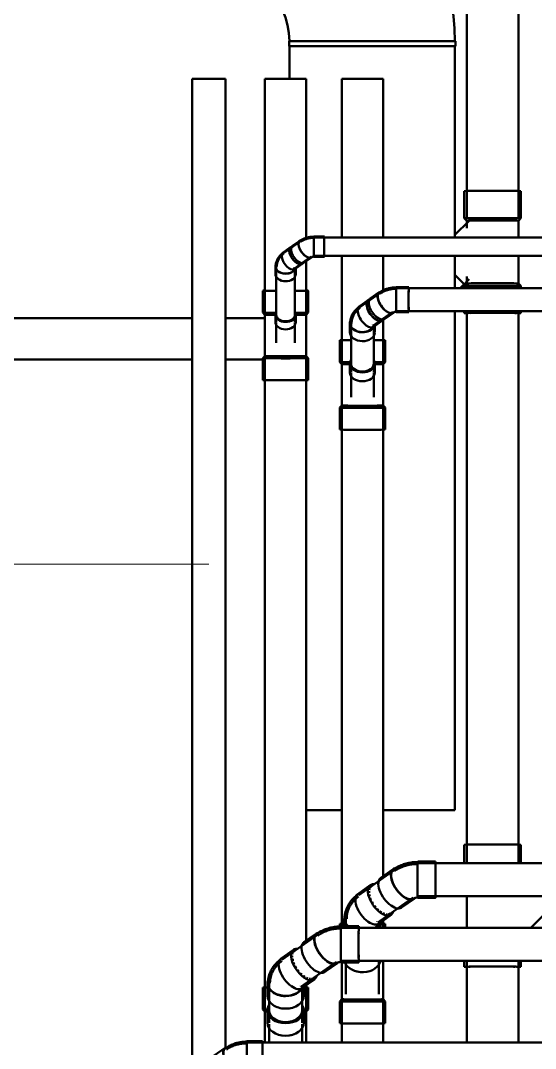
# Model space of a CAD drawing. Header units: millimetres. Extents: x -108050 to 96605, y 58136 to 140997.
# Drawn here: x 21415 to 23905, y 120914 to 125883 of the extents above; entities that cross this region are included whole.
import ezdxf

# ---------------------------------------------------------------- set-up
doc = ezdxf.new("R2010")
doc.units = ezdxf.units.MM
for name, color, linetype, lineweight in [('M-HVAC-DUCT', 70, 'Continuous', 50), ('P-PIPE', 3, 'Continuous', 50), ('P-PIPE-IDEN', 2, 'Continuous', 9)]:
    doc.layers.add(name, color=color, linetype=linetype, lineweight=lineweight)

# ---------------------------------------------------------------- blocks, each defined once
blk = doc.blocks.new('01_REC Elbow_C Flanged_ - 1 W-2033609-HẦM')
at = {"layer": 'M-HVAC-DUCT'}
for p, q in [((-402, 812.5), (402, 812.5)), ((-402, 812.5), (-402, 787.5)), ((402, 787.5), (402, 812.5)), ((402, 787.5), (-402, 787.5)), ((-812.5, -402), (-812.5, 402)), ((-812.5, 402), (-787.5, 402)), ((-787.5, 402), (-787.5, -402)), ((-787.5, -402), (-812.5, -402))]:
    blk.add_line(p, q, dxfattribs=at)
for radius, start, end in [(1200, 270.5978, 359.4022), (400, 271.7996, 358.2004)]:
    blk.add_arc((-800, 800), radius, start, end, dxfattribs=at)
blk = doc.blocks.new('DSC_uPVC_Elbow_TienPhong - Standard-2073779-HẦM')
at = {"layer": 'P-PIPE'}
for p, q in [((22765.3, 124818.7), (22729.4, 124793.4)), ((22884.1, 124839.2), (22833.1, 124839.2)), ((22786.2, 124712.8), (22822.1, 124738.1)), ((22833.1, 124740.6), (22884.1, 124740.6))]:
    blk.add_line(p, q, dxfattribs=at)
at = {"layer": 'P-PIPE', "flags": 128}
for points in [[(22833.1, 124838.1), (22829.5, 124838), (22825.9, 124837.9), (22822.3, 124837.6), (22818.7, 124837.3), (22815.2, 124836.8), (22811.6, 124836.3), (22808, 124835.6), (22804.5, 124834.8), (22801, 124833.9), (22797.5, 124832.9), (22794, 124831.9), (22790.6, 124830.6), (22787.2, 124829.3), (22783.8, 124827.9), (22780.5, 124826.4), (22777.2, 124824.7), (22773.9, 124822.9), (22770.7, 124821), (22767.6, 124819), (22765.9, 124817.8)], [(22833.1, 124832.7), (22829.7, 124832.7), (22826.2, 124832.5), (22822.8, 124832.3), (22819.4, 124831.9), (22815.9, 124831.5), (22812.5, 124831), (22809.1, 124830.3), (22805.7, 124829.6), (22802.4, 124828.7), (22799, 124827.8), (22795.7, 124826.8), (22792.4, 124825.6), (22789.2, 124824.4), (22786, 124823), (22782.8, 124821.5), (22779.7, 124819.9), (22776.6, 124818.2), (22773.6, 124816.4), (22770.6, 124814.5), (22769, 124813.4)], [(22821.5, 124739), (22821.6, 124739), (22821.8, 124739.1), (22822, 124739.3), (22822.3, 124739.5), (22822.7, 124739.6), (22823.1, 124739.8), (22823.6, 124740), (22824.2, 124740.2), (22824.8, 124740.4), (22825.4, 124740.6), (22826.1, 124740.8), (22826.8, 124741), (22827.6, 124741.1), (22828.4, 124741.3), (22829.2, 124741.4), (22830, 124741.5), (22830.9, 124741.6), (22831.8, 124741.6), (22832.7, 124741.6), (22833.1, 124741.6)]]:
    blk.add_lwpolyline(points, dxfattribs=at)
at = {"layer": 'P-PIPE'}
for centre, major_axis, ratio, start_param, end_param in [((22793.7, 124778.4), (-28.4, 40.3), 0.507022, 6.061683, 8.467762), ((22793.7, 124778.4), (-27.8, 39.4), 0.507022, 6.198834, 6.896966), ((22833.1, 124789.9), (0, 49.3), 0.01, 0.003475, 2.359669), ((22884.1, 124789.9), (0, 49.3), 0.01, 0.003475, 2.359669), ((22884.1, 124789.9), (0, 45), 0.01, 0.527074, 0.788026), ((22884.1, 124789.9), (0, 45), 0.01, 0.788873, 1.04973), ((22884.1, 124789.9), (0, 45), 0.01, 0.003475, 0.394446), ((22884.1, 124789.9), (0, 49.3), 0.01, 5.881269, 6.283185), ((22757.8, 124753.1), (-28.4, 40.3), 0.507022, 0, 2.184577), ((22793.7, 124778.4), (-27.8, 39.4), 0.507022, 0.61378, 3.057241), ((22884.1, 124789.9), (0, 45), 0.01, 1.312472, 1.573215), ((22884.1, 124789.9), (0, 45), 0.01, 1.574271, 1.834967), ((22884.1, 124789.9), (0, 45), 0.01, 2.09787, 2.358452), ((22884.1, 124789.9), (0, 45), 0.01, 2.359669, 2.620155), ((22757.8, 124753.1), (-28.4, 40.3), 0.507022, 2.184577, 3.231774), ((22793.7, 124778.4), (-28.4, 40.3), 0.507022, 2.184577, 3.231774), ((22833.1, 124789.9), (0, 49.3), 0.01, 2.359669, 3.141593), ((22884.1, 124789.9), (0, 49.3), 0.01, 2.359669, 3.141593), ((22884.1, 124789.9), (0, 45), 0.01, 2.621469, 2.750641), ((22884.1, 124789.9), (0, 45), 0.01, 2.883268, 3.141593), ((22884.1, 124789.9), (0, 49.3), 0.01, 3.145068, 3.543395)]:
    blk.add_ellipse(centre, major_axis=major_axis, ratio=ratio, start_param=start_param, end_param=end_param, dxfattribs=at)
blk = doc.blocks.new('DSC_uPVC_Elbow_TienPhong - Standard-V185-HẦM')
at = {"layer": 'P-PIPE'}
for p, q in [((22720.6, 124787.2), (22684.6, 124761.8)), ((22647.4, 124693.7), (22647.4, 124657.8)), ((22648.5, 124694.5), (22648.5, 124693.7)), ((22653.9, 124694.4), (22653.9, 124693.7)), ((22741.4, 124681.2), (22777.4, 124706.6)), ((22746, 124657.8), (22746, 124685.4))]:
    blk.add_line(p, q, dxfattribs=at)
at = {"layer": 'P-PIPE', "flags": 128}
for points in [[(22685.3, 124761), (22682.2, 124758.7), (22679.2, 124756.4), (22676.3, 124753.9), (22673.5, 124751.2), (22670.8, 124748.4), (22668.2, 124745.5), (22665.7, 124742.4), (22663.3, 124739.2), (22661, 124735.9), (22658.9, 124732.4), (22657, 124728.8), (22655.2, 124725), (22653.6, 124721.1), (22652.2, 124717.2), (22651, 124713.1), (22650, 124708.9), (22649.3, 124704.7), (22648.8, 124700.4), (22648.5, 124696.1), (22648.5, 124694.5)], [(22688.4, 124756.6), (22685.5, 124754.5), (22682.7, 124752.2), (22679.9, 124749.9), (22677.3, 124747.4), (22674.7, 124744.8), (22672.3, 124742), (22669.9, 124739.1), (22667.7, 124736.1), (22665.5, 124733), (22663.6, 124729.7), (22661.7, 124726.3), (22660.1, 124722.8), (22658.6, 124719.2), (22657.3, 124715.5), (22656.2, 124711.7), (22655.3, 124707.8), (22654.6, 124703.9), (22654.1, 124699.9), (22653.9, 124695.9), (22653.9, 124694.4)], [(22738.1, 124687.4), (22738.1, 124687.4), (22737.8, 124687), (22737.6, 124686.7), (22737.5, 124686.4), (22737.3, 124686.3), (22737.2, 124686.2), (22737.2, 124686.1)], [(22740.8, 124682.1), (22740.8, 124682.1), (22740.8, 124682.1)]]:
    blk.add_lwpolyline(points, dxfattribs=at)
at = {"layer": 'P-PIPE'}
for centre, major_axis, ratio, start_param, end_param in [((22713, 124721.5), (-28.4, 40.3), 0.507022, 0, 2.184577), ((22749, 124746.9), (-28.4, 40.3), 0.507022, 6.058034, 8.467762), ((22749, 124746.9), (-25.9, 36.8), 0.507022, 0.568409, 0.699817), ((22749, 124746.9), (-25.9, 36.8), 0.507022, 0.351981, 0.438017), ((22749, 124746.9), (-25.9, 36.8), 0.507022, 0.830208, 0.961616), ((22749, 124746.9), (-25.9, 36.8), 0.507022, 0, 0.22743), ((22749, 124746.9), (-25.9, 36.8), 0.507022, 1.092008, 1.21623), ((22749, 124746.9), (-25.9, 36.8), 0.507022, 1.353807, 1.485215), ((22749, 124746.9), (-25.9, 36.8), 0.507022, 1.615606, 1.747014), ((22749, 124746.9), (-25.9, 36.8), 0.507022, 1.877406, 2.008814), ((22749, 124746.9), (-25.9, 36.8), 0.507022, 2.139205, 2.184577), ((22749, 124746.9), (-28.4, 40.3), 0.507022, 2.184577, 3.353105), ((22749, 124746.9), (-25.9, 36.8), 0.507022, 2.184577, 2.270613), ((22749, 124746.9), (-25.9, 36.8), 0.507022, 2.401005, 2.532412), ((22749, 124746.9), (-25.9, 36.8), 0.507022, 2.63034, 2.821358), ((22749, 124746.9), (-25.9, 36.8), 0.507022, 2.969975, 3.141593), ((22696.7, 124693.7), (49.3, 0), 0.709577, 2.8087, 4.705343), ((22696.7, 124657.8), (49.3, 0), 0.709577, 3.134546, 4.705343), ((22696.7, 124693.7), (48.2, 0), 0.709577, 3.134546, 5.927073), ((22696.7, 124693.7), (49.3, 0), 0.709577, 4.705343, 5.962365), ((22696.7, 124657.8), (49.3, 0), 0.709577, 4.705343, 6.276139), ((22713, 124721.5), (-28.4, 40.3), 0.507022, 2.184577, 3.231774)]:
    blk.add_ellipse(centre, major_axis=major_axis, ratio=ratio, start_param=start_param, end_param=end_param, dxfattribs=at)
blk = doc.blocks.new('DSC_uPVC_Elbow_TienPhong - Standard-2073781-HẦM')
at = {"layer": 'P-PIPE'}
for p, q in [((23149.5, 124569.5), (23106.5, 124539.2)), ((23292.4, 124594.2), (23231.4, 124594.2)), ((23176, 124440.6), (23219, 124470.9)), ((23231.4, 124473.6), (23292.4, 124473.6))]:
    blk.add_line(p, q, dxfattribs=at)
at = {"layer": 'P-PIPE', "flags": 128}
for points in [[(23231.4, 124592.9), (23227, 124592.9), (23222.7, 124592.7), (23218.3, 124592.4), (23214, 124591.9), (23209.7, 124591.4), (23205.4, 124590.7), (23201.1, 124589.9), (23196.8, 124589), (23192.6, 124587.9), (23188.4, 124586.7), (23184.2, 124585.4), (23180.1, 124583.9), (23176, 124582.4), (23171.9, 124580.6), (23167.9, 124578.8), (23163.9, 124576.8), (23160, 124574.6), (23156.1, 124572.3), (23152.3, 124569.8), (23150.3, 124568.4)], [(23231.4, 124586.3), (23227.2, 124586.2), (23223.1, 124586.1), (23218.9, 124585.8), (23214.8, 124585.4), (23210.6, 124584.8), (23206.5, 124584.2), (23202.4, 124583.4), (23198.4, 124582.5), (23194.3, 124581.5), (23190.3, 124580.4), (23186.3, 124579.1), (23182.4, 124577.7), (23178.4, 124576.2), (23174.6, 124574.6), (23170.7, 124572.8), (23167, 124570.9), (23163.3, 124568.8), (23159.6, 124566.7), (23156, 124564.3), (23154.1, 124563)], [(23218.2, 124472), (23218.3, 124472.1), (23218.5, 124472.2), (23218.7, 124472.3), (23219.1, 124472.5), (23219.5, 124472.7), (23220, 124472.9), (23220.5, 124473.1), (23221.1, 124473.4), (23221.8, 124473.6), (23222.5, 124473.8), (23223.3, 124474), (23224.1, 124474.2), (23225, 124474.4), (23225.9, 124474.5), (23226.8, 124474.7), (23227.8, 124474.8), (23228.8, 124474.9), (23229.8, 124474.9), (23230.8, 124475), (23231.4, 124475)]]:
    blk.add_lwpolyline(points, dxfattribs=at)
at = {"layer": 'P-PIPE'}
for centre, major_axis, ratio, start_param, end_param in [((23184.2, 124520.2), (-34.7, 49.3), 0.507022, 6.061775, 8.467762), ((23184.2, 124520.2), (-34, 48.2), 0.507022, 6.198834, 6.896966), ((23231.4, 124533.9), (0, 60.3), 0.01, 0.003475, 2.359669), ((23292.4, 124533.9), (0, 60.3), 0.01, 0.003475, 2.359669), ((23292.4, 124533.9), (0, 55), 0.01, 1.050672, 1.312232), ((23292.4, 124533.9), (0, 55), 0.01, 0.527074, 1.05056), ((23292.4, 124533.9), (0, 55), 0.01, 0.003475, 0.394446), ((23292.4, 124533.9), (0, 60.3), 0.01, 5.879266, 6.283185), ((23141.3, 124489.9), (-34.7, 49.3), 0.507022, 6.24062, 8.467762), ((23184.2, 124520.2), (-34, 48.2), 0.507022, 0.61378, 3.057241), ((23292.4, 124533.9), (0, 55), 0.01, 1.312472, 1.573929), ((23292.4, 124533.9), (0, 55), 0.01, 1.574271, 1.835634), ((23292.4, 124533.9), (0, 55), 0.01, 1.836071, 2.097331), ((23184.2, 124520.2), (-34.7, 49.3), 0.507022, 2.184577, 3.231774), ((23231.4, 124533.9), (0, 60.3), 0.01, 2.359669, 3.141593), ((23292.4, 124533.9), (0, 55), 0.01, 2.09787, 2.359002), ((23292.4, 124533.9), (0, 60.3), 0.01, 2.359669, 3.141593), ((23292.4, 124533.9), (0, 55), 0.01, 2.359669, 2.620606), ((23292.4, 124533.9), (0, 55), 0.01, 2.621469, 2.750641), ((23292.4, 124533.9), (0, 55), 0.01, 2.883268, 3.141593), ((23292.4, 124533.9), (0, 60.3), 0.01, 3.145068, 3.545365), ((23141.3, 124489.9), (-34.7, 49.3), 0.507022, 2.184577, 3.231774)]:
    blk.add_ellipse(centre, major_axis=major_axis, ratio=ratio, start_param=start_param, end_param=end_param, dxfattribs=at)
blk = doc.blocks.new('DSC_uPVC_Elbow_TienPhong - Standard-V186-HẦM')
at = {"layer": 'P-PIPE'}
for p, q in [((23095.8, 124531.7), (23052.9, 124501.4)), ((23007.8, 124418.9), (23007.8, 124375.9)), ((23009.1, 124419.8), (23009.1, 124418.9)), ((23015.8, 124419.7), (23015.8, 124418.9)), ((23122.3, 124402.8), (23165.3, 124433.1)), ((23121.5, 124403.9), (23121.6, 124403.9)), ((23128.4, 124375.9), (23128.4, 124407.9))]:
    blk.add_line(p, q, dxfattribs=at)
at = {"layer": 'P-PIPE', "flags": 128}
for points in [[(23053.6, 124500.3), (23049.9, 124497.6), (23046.3, 124494.8), (23042.8, 124491.7), (23039.4, 124488.5), (23036.1, 124485.2), (23033, 124481.6), (23029.9, 124477.9), (23027, 124474), (23024.3, 124470), (23021.7, 124465.8), (23019.4, 124461.4), (23017.2, 124456.8), (23015.3, 124452.1), (23013.6, 124447.3), (23012.2, 124442.4), (23011, 124437.3), (23010.1, 124432.2), (23009.5, 124427), (23009.2, 124421.8), (23009.1, 124419.8)], [(23057.4, 124494.9), (23054, 124492.4), (23050.6, 124489.7), (23047.3, 124486.8), (23044.1, 124483.8), (23041, 124480.6), (23038, 124477.3), (23035.1, 124473.8), (23032.4, 124470.2), (23029.9, 124466.4), (23027.5, 124462.5), (23025.3, 124458.4), (23023.3, 124454.1), (23021.5, 124449.8), (23019.9, 124445.3), (23018.6, 124440.7), (23017.5, 124436), (23016.6, 124431.2), (23016.1, 124426.4), (23015.8, 124421.6), (23015.8, 124419.7)], [(23118.2, 124410.2), (23117.9, 124409.8), (23117.7, 124409.5), (23117.5, 124409.2), (23117.4, 124409.1), (23117.3, 124409)]]:
    blk.add_lwpolyline(points, dxfattribs=at)
at = {"layer": 'P-PIPE'}
for centre, major_axis, ratio, start_param, end_param in [((23130.6, 124482.4), (-34.7, 49.3), 0.507022, 6.058868, 8.467762), ((23130.6, 124482.4), (-31.7, 45), 0.507022, 0.568409, 0.699817), ((23130.6, 124482.4), (-31.7, 45), 0.507022, 0.351981, 0.438017), ((23130.6, 124482.4), (-31.7, 45), 0.507022, 0, 0.176218), ((23087.6, 124452.1), (-34.7, 49.3), 0.507022, 6.236472, 8.467762), ((23130.6, 124482.4), (-31.7, 45), 0.507022, 0.830208, 0.961616), ((23130.6, 124482.4), (-31.7, 45), 0.507022, 1.092008, 1.223415), ((23130.6, 124482.4), (-31.7, 45), 0.507022, 1.353807, 1.485215), ((23130.6, 124482.4), (-31.7, 45), 0.507022, 1.615606, 1.747014), ((23068.1, 124418.9), (60.3, 0), 0.709577, 2.808517, 4.705343), ((23068.1, 124418.9), (59, 0), 0.709577, 3.134546, 5.909219), ((23087.6, 124452.1), (-34.7, 49.3), 0.507022, 2.184577, 3.231774), ((23130.6, 124482.4), (-31.7, 45), 0.507022, 1.877406, 2.008814), ((23130.6, 124482.4), (-31.7, 45), 0.507022, 2.139205, 2.184577), ((23130.6, 124482.4), (-34.7, 49.3), 0.507022, 2.184577, 3.351972), ((23130.6, 124482.4), (-31.7, 45), 0.507022, 2.184577, 2.270613), ((23130.6, 124482.4), (-31.7, 45), 0.507022, 2.401005, 2.532412), ((23130.6, 124482.4), (-31.7, 45), 0.507022, 2.662804, 2.794212), ((23130.6, 124482.4), (-31.7, 45), 0.507022, 2.924603, 3.141593), ((23068.1, 124375.9), (60.3, 0), 0.709577, 3.134546, 4.705343), ((23068.1, 124418.9), (60.3, 0), 0.709577, 4.705343, 5.941814), ((23068.1, 124375.9), (60.3, 0), 0.709577, 4.705343, 6.276139)]:
    blk.add_ellipse(centre, major_axis=major_axis, ratio=ratio, start_param=start_param, end_param=end_param, dxfattribs=at)
blk = doc.blocks.new('DSC_uPVC_Elbow_TienPhong - Standard-2073696-HẦM')
at = {"layer": 'P-PIPE'}
for p, q in [((23217.5, 121781.7), (23156.9, 121739)), ((23421.9, 121817.5), (23335.9, 121817.5)), ((23257.9, 121595.7), (23318.5, 121638.4)), ((23335.9, 121642.1), (23421.9, 121642.1))]:
    blk.add_line(p, q, dxfattribs=at)
at = {"layer": 'P-PIPE', "flags": 128}
for points in [[(23335.9, 121815.6), (23329.6, 121815.5), (23323.4, 121815.3), (23317.1, 121814.8), (23310.8, 121814.2), (23304.6, 121813.4), (23298.4, 121812.4), (23292.2, 121811.2), (23286, 121809.9), (23279.9, 121808.4), (23273.8, 121806.6), (23267.7, 121804.7), (23261.7, 121802.6), (23255.8, 121800.3), (23249.9, 121797.8), (23244, 121795.1), (23238.3, 121792.2), (23232.6, 121789.1), (23227, 121785.8), (23221.5, 121782.2), (23218.6, 121780.2)], [(23335.9, 121806), (23329.9, 121805.9), (23323.9, 121805.6), (23317.9, 121805.2), (23311.9, 121804.6), (23305.9, 121803.9), (23300, 121802.9), (23294.1, 121801.8), (23288.2, 121800.5), (23282.3, 121799.1), (23276.5, 121797.4), (23270.7, 121795.6), (23265, 121793.6), (23259.4, 121791.4), (23253.8, 121789), (23248.2, 121786.5), (23242.8, 121783.7), (23237.4, 121780.7), (23232.1, 121777.6), (23226.9, 121774.2), (23224.1, 121772.3)], [(23317.4, 121639.9), (23317.5, 121640), (23317.8, 121640.2), (23318.1, 121640.4), (23318.5, 121640.6), (23319.1, 121640.9), (23319.8, 121641.2), (23320.5, 121641.5), (23321.4, 121641.8), (23322.3, 121642.1), (23323.4, 121642.4), (23324.5, 121642.7), (23325.6, 121643), (23326.9, 121643.2), (23328.1, 121643.5), (23329.5, 121643.6), (23330.9, 121643.8), (23332.3, 121643.9), (23333.7, 121644), (23335.1, 121644.1), (23335.9, 121644.1)]]:
    blk.add_lwpolyline(points, dxfattribs=at)
at = {"layer": 'P-PIPE'}
for centre, major_axis, ratio, start_param, end_param in [((23268, 121710), (-50.5, 71.7), 0.507022, 6.054065, 8.467762), ((23268, 121710), (-49.4, 70.1), 0.507022, 6.182135, 6.896966), ((23335.9, 121729.8), (0, 87.7), 0.01, 0.003475, 2.359669), ((23421.9, 121729.8), (0, 87.7), 0.01, 0.003475, 2.359669), ((23421.9, 121729.8), (0, 80), 0.01, 0.788873, 1.046875), ((23421.9, 121729.8), (0, 80), 0.01, 0.527074, 0.656246), ((23421.9, 121729.8), (0, 80), 0.01, 0.265274, 0.394446), ((23421.9, 121729.8), (0, 80), 0.01, 0.003475, 0.132647), ((23421.9, 121729.8), (0, 87.7), 0.01, 5.880515, 6.283185), ((23207.4, 121667.3), (-50.5, 71.7), 0.507022, 6.240824, 8.467762), ((23268, 121710), (-49.4, 70.1), 0.507022, 0.61378, 3.200974), ((23421.9, 121729.8), (0, 80), 0.01, 1.050672, 1.308832), ((23421.9, 121729.8), (0, 80), 0.01, 1.312472, 1.570758), ((23421.9, 121729.8), (0, 80), 0.01, 1.574271, 1.832675), ((23421.9, 121729.8), (0, 80), 0.01, 1.836071, 2.094602), ((23421.9, 121729.8), (0, 80), 0.01, 2.09787, 2.35656), ((23268, 121710), (-50.5, 71.7), 0.507022, 2.184577, 3.268028), ((23335.9, 121729.8), (0, 87.7), 0.01, 2.359669, 3.145068), ((23421.9, 121729.8), (0, 80), 0.01, 2.359669, 2.488842), ((23421.9, 121729.8), (0, 87.7), 0.01, 2.359669, 3.544136), ((23421.9, 121729.8), (0, 80), 0.01, 2.621469, 2.750641), ((23421.9, 121729.8), (0, 80), 0.01, 2.883268, 3.141593), ((23207.4, 121667.3), (-50.5, 71.7), 0.507022, 2.184577, 3.231774)]:
    blk.add_ellipse(centre, major_axis=major_axis, ratio=ratio, start_param=start_param, end_param=end_param, dxfattribs=at)
blk = doc.blocks.new('DSC_uPVC_Elbow_TienPhong - Standard-V187-HẦM')
at = {"layer": 'P-PIPE'}
for p, q in [((23106.5, 121703.5), (23045.9, 121660.8)), ((22980.7, 121541.3), (22980.7, 121505.9)), ((22982.6, 121542.6), (22982.6, 121541.3)), ((22992.2, 121542.5), (22992.2, 121541.3)), ((23146.9, 121517.5), (23207.5, 121560.2)), ((23145.8, 121519), (23145.8, 121519)), ((23156.1, 121498.2), (23156.1, 121525.2))]:
    blk.add_line(p, q, dxfattribs=at)
at = {"layer": 'P-PIPE', "flags": 128}
for points in [[(23047, 121659.3), (23041.7, 121655.4), (23036.5, 121651.2), (23031.4, 121646.8), (23026.5, 121642.2), (23021.7, 121637.3), (23017.1, 121632.2), (23012.7, 121626.8), (23008.5, 121621.2), (23004.6, 121615.3), (23000.8, 121609.2), (22997.4, 121602.8), (22994.3, 121596.3), (22991.5, 121589.5), (22989, 121582.5), (22987, 121575.3), (22985.3, 121568), (22984, 121560.5), (22983.1, 121553), (22982.6, 121545.4), (22982.6, 121542.6)], [(23050.1, 121649.6), (23047.5, 121647.7), (23042.6, 121643.8), (23037.8, 121639.7), (23033.2, 121635.3), (23028.7, 121630.7), (23024.4, 121625.9), (23020.3, 121620.9), (23016.4, 121615.6), (23012.7, 121610.1), (23009.2, 121604.4), (23006, 121598.5), (23003.1, 121592.4), (23000.5, 121586), (22998.2, 121579.5), (22996.3, 121572.9), (22994.7, 121566.1), (22993.5, 121559.2), (22992.7, 121552.2), (22992.3, 121545.1), (22992.2, 121542.5)], [(23140.4, 121527.3), (23140.1, 121526.9), (23139.9, 121526.6), (23139.7, 121526.5)]]:
    blk.add_lwpolyline(points, dxfattribs=at)
at = {"layer": 'P-PIPE'}
for centre, major_axis, ratio, start_param, end_param in [((23157, 121631.9), (-50.5, 71.7), 0.507022, 5.865471, 8.467762), ((23157, 121631.9), (-46.1, 65.4), 0.507022, 0.306609, 0.438017), ((23157, 121631.9), (-46.1, 65.4), 0.507022, 0, 0.176218), ((23096.4, 121589.2), (-50.5, 71.7), 0.507022, 6.236472, 8.467762), ((23157, 121631.9), (-46.1, 65.4), 0.507022, 0.568409, 0.699817), ((23157, 121631.9), (-46.1, 65.4), 0.507022, 0.830208, 0.961616), ((23157, 121631.9), (-46.1, 65.4), 0.507022, 1.092008, 1.223415), ((23157, 121631.9), (-46.1, 65.4), 0.507022, 1.353807, 1.485215), ((23157, 121631.9), (-46.1, 65.4), 0.507022, 1.615606, 1.747014), ((23157, 121631.9), (-46.1, 65.4), 0.507022, 1.877406, 2.008814), ((23068.4, 121541.3), (87.7, 0), 0.709577, 2.837831, 3.752004), ((23068.4, 121541.3), (85.8, 0), 0.709577, 3.134546, 3.764857), ((23068.4, 121541.3), (85.8, 0), 0.709577, 2.949747, 3.134546), ((23157, 121631.9), (-46.1, 65.4), 0.507022, 2.139205, 2.184577), ((23157, 121631.9), (-50.5, 71.7), 0.507022, 2.184577, 3.550788), ((23157, 121631.9), (-46.1, 65.4), 0.507022, 2.184577, 2.270613), ((23157, 121631.9), (-46.1, 65.4), 0.507022, 2.401005, 2.532412), ((23157, 121631.9), (-46.1, 65.4), 0.507022, 2.662804, 2.794212), ((23157, 121631.9), (-46.1, 65.4), 0.507022, 2.924603, 3.141593), ((23096.4, 121589.2), (-50.5, 71.7), 0.507022, 2.184577, 3.231774), ((23068.4, 121541.3), (85.8, 0), 0.709577, 5.493539, 5.90654), ((23068.4, 121541.3), (87.7, 0), 0.709577, 5.515919, 5.934084)]:
    blk.add_ellipse(centre, major_axis=major_axis, ratio=ratio, start_param=start_param, end_param=end_param, dxfattribs=at)
blk = doc.blocks.new('DSC_uPVC_Elbow_TienPhong - Standard-V188-HẦM')
at = {"layer": 'P-PIPE'}
for p, q in [((22735.1, 121391.8), (22674.5, 121349.1)), ((22609.3, 121229.6), (22609.3, 121169)), ((22611.2, 121230.9), (22611.2, 121229.6)), ((22620.8, 121230.8), (22620.8, 121229.6)), ((22775.6, 121205.7), (22836.2, 121248.4)), ((22774.4, 121207.3), (22774.5, 121207.3)), ((22784.7, 121169), (22784.7, 121213.5))]:
    blk.add_line(p, q, dxfattribs=at)
at = {"layer": 'P-PIPE', "flags": 128}
for points in [[(22675.6, 121347.5), (22670.3, 121343.6), (22665.1, 121339.5), (22660, 121335.1), (22655.1, 121330.5), (22650.3, 121325.6), (22645.7, 121320.5), (22641.3, 121315.1), (22637.1, 121309.5), (22633.2, 121303.6), (22629.5, 121297.5), (22626, 121291.1), (22622.9, 121284.5), (22620.1, 121277.7), (22617.7, 121270.7), (22615.6, 121263.6), (22613.9, 121256.2), (22612.6, 121248.8), (22611.7, 121241.3), (22611.3, 121233.7), (22611.2, 121230.9)], [(22678.7, 121337.9), (22676.2, 121336), (22671.3, 121332.1), (22666.5, 121328), (22661.8, 121323.6), (22657.3, 121319), (22653, 121314.2), (22648.9, 121309.2), (22645, 121303.9), (22641.3, 121298.4), (22637.8, 121292.7), (22634.6, 121286.8), (22631.7, 121280.6), (22629.1, 121274.3), (22626.8, 121267.8), (22624.9, 121261.1), (22623.3, 121254.3), (22622.1, 121247.4), (22621.3, 121240.4), (22620.9, 121233.4), (22620.8, 121230.8)], [(22769, 121215.5), (22768.7, 121215.2), (22768.5, 121214.9), (22768.4, 121214.8)]]:
    blk.add_lwpolyline(points, dxfattribs=at)
at = {"layer": 'P-PIPE'}
for centre, major_axis, ratio, start_param, end_param in [((22785.7, 121320.1), (-50.5, 71.7), 0.507022, 5.865471, 8.467762), ((22785.7, 121320.1), (-46.1, 65.4), 0.507022, 0, 0.176218), ((22725.1, 121277.4), (-50.5, 71.7), 0.507022, 6.236472, 8.467762), ((22785.7, 121320.1), (-46.1, 65.4), 0.507022, 0.568409, 0.699817), ((22785.7, 121320.1), (-46.1, 65.4), 0.507022, 0.306609, 0.438017), ((22785.7, 121320.1), (-46.1, 65.4), 0.507022, 0.830208, 0.961616), ((22785.7, 121320.1), (-46.1, 65.4), 0.507022, 1.092008, 1.223415), ((22785.7, 121320.1), (-46.1, 65.4), 0.507022, 1.353807, 1.485215), ((22785.7, 121320.1), (-46.1, 65.4), 0.507022, 1.615606, 1.747014), ((22697, 121229.6), (87.7, 0), 0.709577, 2.837831, 4.705343), ((22697, 121229.6), (85.8, 0), 0.709577, 3.134546, 5.90654), ((22697, 121229.6), (85.8, 0), 0.709577, 2.949747, 3.134546), ((22785.7, 121320.1), (-46.1, 65.4), 0.507022, 1.867687, 2.008814), ((22785.7, 121320.1), (-46.1, 65.4), 0.507022, 2.139205, 2.184577), ((22785.7, 121320.1), (-50.5, 71.7), 0.507022, 2.184577, 3.550788), ((22785.7, 121320.1), (-46.1, 65.4), 0.507022, 2.184577, 2.270613), ((22785.7, 121320.1), (-46.1, 65.4), 0.507022, 2.401005, 2.532412), ((22785.7, 121320.1), (-46.1, 65.4), 0.507022, 2.662804, 2.794212), ((22785.7, 121320.1), (-46.1, 65.4), 0.507022, 2.924603, 3.141593), ((22697, 121229.6), (87.7, 0), 0.709577, 4.705343, 5.934084), ((22725.1, 121277.4), (-50.5, 71.7), 0.507022, 2.184577, 3.231774), ((22697, 121169), (87.7, 0), 0.709577, 3.134546, 4.705343), ((22697, 121169), (87.7, 0), 0.709577, 4.705343, 6.276139)]:
    blk.add_ellipse(centre, major_axis=major_axis, ratio=ratio, start_param=start_param, end_param=end_param, dxfattribs=at)
blk = doc.blocks.new('DSC_uPVC_Elbow_TienPhong - Standard-2073783-HẦM')
at = {"layer": 'P-PIPE'}
for p, q in [((22585.6, 120949.1), (22509.6, 120949.1)), ((22405.1, 120917.5), (22351.6, 120879.8)), ((22439.9, 120754.4), (22493.5, 120792.1)), ((22509.6, 120795.7), (22585.6, 120795.7))]:
    blk.add_line(p, q, dxfattribs=at)
at = {"layer": 'P-PIPE', "flags": 128}
for points in [[(22509.6, 120947.4), (22504, 120947.3), (22498.5, 120947.1), (22492.9, 120946.7), (22487.4, 120946.1), (22481.9, 120945.4), (22476.4, 120944.6), (22471, 120943.5), (22465.5, 120942.3), (22460.1, 120941), (22454.7, 120939.5), (22449.4, 120937.8), (22444.1, 120935.9), (22438.9, 120933.9), (22433.7, 120931.7), (22428.5, 120929.3), (22423.5, 120926.8), (22418.5, 120924), (22413.5, 120921.1), (22408.7, 120917.9), (22406.1, 120916.1)], [(22509.6, 120939), (22504.3, 120938.9), (22498.9, 120938.7), (22493.7, 120938.3), (22488.4, 120937.8), (22483.1, 120937.1), (22477.8, 120936.3), (22472.6, 120935.3), (22467.4, 120934.2), (22462.3, 120932.9), (22457.1, 120931.5), (22452, 120929.8), (22447, 120928.1), (22442, 120926.1), (22437.1, 120924.1), (22432.2, 120921.8), (22427.4, 120919.4), (22422.6, 120916.7), (22418, 120914), (22413.4, 120911), (22410.9, 120909.3)], [(22492.5, 120793.5), (22492.7, 120793.6), (22492.9, 120793.7), (22493.2, 120793.9), (22493.7, 120794.2), (22494.2, 120794.4), (22494.8, 120794.7), (22495.5, 120795), (22496.3, 120795.3), (22497.2, 120795.6), (22498.1, 120795.8), (22499.1, 120796.1), (22500.2, 120796.4), (22501.3, 120796.6), (22502.5, 120796.8), (22503.7, 120797), (22505, 120797.1), (22506.2, 120797.2), (22507.5, 120797.3), (22508.8, 120797.3), (22509.6, 120797.3)]]:
    blk.add_lwpolyline(points, dxfattribs=at)
at = {"layer": 'P-PIPE'}
for centre, major_axis, ratio, start_param, end_param in [((22509.6, 120872.4), (0, 76.7), 0.01, 0.003475, 2.359669), ((22585.6, 120872.4), (0, 76.7), 0.01, 0.003475, 2.359669), ((22585.6, 120872.4), (0, 70), 0.01, 0.527074, 0.656246), ((22585.6, 120872.4), (0, 70), 0.01, 0.265274, 0.394446), ((22585.6, 120872.4), (0, 70), 0.01, 0.003475, 0.132647), ((22585.6, 120872.4), (0, 76.7), 0.01, 5.881694, 6.283185), ((22449.3, 120854.8), (-44.2, 62.7), 0.507022, 6.062085, 8.467762), ((22449.3, 120854.8), (-43.2, 61.3), 0.507022, 0.61378, 2.969975), ((22449.3, 120854.8), (-43.2, 61.3), 0.507022, 0.024732, 0.61378), ((22585.6, 120872.4), (0, 70), 0.01, 1.050672, 1.308832), ((22585.6, 120872.4), (0, 70), 0.01, 1.312472, 1.570758), ((22585.6, 120872.4), (0, 70), 0.01, 0.788873, 1.046875), ((22395.8, 120817.1), (-44.2, 62.7), 0.507022, 6.241785, 8.467762), ((22585.6, 120872.4), (0, 70), 0.01, 1.574271, 1.832675), ((22585.6, 120872.4), (0, 70), 0.01, 1.836071, 2.094602), ((22585.6, 120872.4), (0, 70), 0.01, 2.09787, 2.359669), ((22449.3, 120854.8), (-44.2, 62.7), 0.507022, 2.184577, 3.231774), ((22509.6, 120872.4), (0, 76.7), 0.01, 2.359669, 3.145068), ((22585.6, 120872.4), (0, 76.7), 0.01, 2.359669, 3.542977), ((22585.6, 120872.4), (0, 70), 0.01, 2.359669, 2.488842), ((22585.6, 120872.4), (0, 70), 0.01, 2.621469, 2.750641), ((22585.6, 120872.4), (0, 70), 0.01, 2.883268, 3.141593), ((22395.8, 120817.1), (-44.2, 62.7), 0.507022, 2.184577, 3.231774)]:
    blk.add_ellipse(centre, major_axis=major_axis, ratio=ratio, start_param=start_param, end_param=end_param, dxfattribs=at)

msp = doc.modelspace()

# ---------------------------------------------------------------- linework, layer by layer
at = {"layer": 'M-HVAC-DUCT'}
for p, q in [((22715.8, 125601.7), (22715.8, 125758.9)), ((23515.8, 124834.7), (23515.8, 125758.9)), ((23515.8, 124588.8), (23515.8, 124745.1)), ((23515.8, 122066.8), (23515.8, 124479.1)), ((22968.4, 122066.8), (22796.7, 122066.8)), ((23515.8, 122066.8), (23168.4, 122066.8))]:
    msp.add_line(p, q, dxfattribs=at)
at = {"layer": 'P-PIPE'}
for p, q in [((23572.6, 130302.2), (23572.6, 124927.8)), ((23822.6, 124927.8), (23822.6, 130302.2)), ((22245.2, 125601.2), (22245.2, 120399.6)), ((22405.2, 120916.9), (22405.2, 125601.2)), ((22596.7, 125601.2), (22596.7, 124471.8)), ((22796.7, 124832.6), (22796.7, 125601.2)), ((22968.4, 125601.2), (22968.4, 124834.8)), ((23168.4, 124834.8), (23168.4, 125601.2)), ((23560.7, 125058.8), (23560.7, 124927.8)), ((23834.5, 124927.8), (23834.5, 125058.8)), ((23584.5, 124915.2), (23515.8, 124846.5)), ((23560.7, 124927.8), (23572.6, 124915.4)), ((23572.6, 124915.4), (23572.6, 124879)), ((23822.6, 124915.4), (23834.5, 124927.8)), ((23822.6, 124834.9), (23822.6, 124915.4)), ((22767.8, 124815.2), (22687.1, 124758.3)), ((28264.2, 124834.9), (22833.1, 124834.9)), ((22739, 124684.8), (22819.6, 124741.6)), ((22796.7, 124471.8), (22796.7, 124720.6)), ((22833.1, 124744.9), (28264.2, 124744.9)), ((22968.4, 124744.9), (22968.4, 124232)), ((23168.4, 124578.7), (23168.4, 124745)), ((23822.6, 124612.4), (23822.6, 124744.9)), ((22651.7, 124693.7), (22651.7, 124425.3)), ((22741.7, 124425.3), (22741.7, 124682.2)), ((23540.9, 124588.8), (23560.3, 124608.2)), ((23572.6, 124612.4), (23560.7, 124600)), ((23567.1, 124601.4), (23567.5, 124615.4)), ((23567.5, 124615.4), (23584.4, 124632.3)), ((23572.6, 124645.1), (23572.6, 124612.4)), ((23834.5, 124600), (23822.6, 124612.4)), ((22587.1, 124577.1), (22587.1, 124471.1)), ((22806.3, 124471.1), (22806.3, 124577.1)), ((23152.6, 124565.2), (23055.9, 124497.1)), ((28264.3, 124588.9), (23231.4, 124588.9)), ((23554.5, 124588.8), (23567.1, 124601.4)), ((23560.7, 124600), (23560.7, 124588.8)), ((23572.6, 124600), (23572.6, 124588.8)), ((23822.6, 124588.7), (23822.6, 124600)), ((23834.5, 124588.7), (23834.5, 124600)), ((22587.1, 124471.1), (22596.7, 124461)), ((22596.7, 124461), (22596.7, 124261)), ((22647.4, 124461.2), (22647.4, 124425.3)), ((22746, 124425.3), (22746, 124461.2)), ((22796.7, 124461), (22806.3, 124471.1)), ((22796.7, 124261), (22796.7, 124461)), ((23119.3, 124407.2), (23215.9, 124475.3)), ((23231.4, 124478.9), (28264.3, 124478.9)), ((23560.7, 124479.1), (23560.7, 124469)), ((23572.6, 124479.1), (23572.6, 121809.8)), ((23822.6, 121809.8), (23822.6, 124479.2)), ((23834.5, 124469), (23834.5, 124479.2)), ((22245.2, 124444.4), (18097.6, 124444.4)), ((22596.7, 124444.4), (22405.2, 124444.4)), ((22651.7, 124421.9), (22651.7, 124325.2)), ((22741.7, 124325.2), (22741.7, 124421.9)), ((23013.1, 124418.9), (23013.1, 124182)), ((23168.4, 124232), (23168.4, 124436.5)), ((22675.5, 124393.8), (22677.3, 124393.1)), ((22716.1, 124393.1), (22718, 124393.8)), ((23123.1, 124182), (23123.1, 124404.1)), ((22958.5, 124338), (22958.5, 124232)), ((23177.7, 124232), (23177.7, 124338)), ((22596.7, 124261), (22587.1, 124250.9)), ((22806.3, 124250.9), (22796.7, 124261)), ((18097.6, 124244.4), (22245.2, 124244.4)), ((22405.2, 124244.4), (22587.1, 124244.4)), ((22587.1, 124250.9), (22587.1, 124144.9)), ((22596.7, 124251.6), (22596.7, 121102.8)), ((22796.7, 121434.8), (22796.7, 124251.6)), ((22806.3, 124144.9), (22806.3, 124250.9)), ((22958.5, 124232), (22968.1, 124221.9)), ((22968.1, 124221.9), (22968.1, 124021.9)), ((23007.8, 124225), (23007.8, 124182)), ((23128.4, 124182), (23128.4, 124225)), ((23168.1, 124221.9), (23177.7, 124232)), ((23168.1, 124021.9), (23168.1, 124221.9)), ((23013.1, 124177.9), (23013.1, 124063.2)), ((23123.1, 124063.2), (23123.1, 124177.9)), ((23044.5, 124142.6), (23046.6, 124142)), ((23089.6, 124142), (23091.7, 124142.6)), ((22968.1, 124022), (22958.5, 124011.9)), ((22958.5, 124011.8), (22958.5, 123905.8)), ((22968.4, 124011.8), (22968.4, 121505.8)), ((23177.7, 124011.9), (23168.1, 124022)), ((23168.4, 121746.7), (23168.4, 124011.8)), ((23177.7, 123905.8), (23177.7, 124011.8)), ((23560.7, 121899.2), (23560.7, 121809.8)), ((23834.5, 121809.8), (23834.5, 121899.2)), ((27063, 121809.8), (23335.9, 121809.8)), ((23221.9, 121775.4), (23050.4, 121654.6)), ((23142.5, 121523.8), (23314.1, 121644.7)), ((23335.9, 121649.8), (27063, 121649.8)), ((23572.6, 121649.8), (23572.6, 121498.2)), ((22988.4, 121541.3), (22988.4, 121505.9)), ((23168.4, 121498.2), (23168.4, 121533)), ((22958.8, 121516.3), (22958.8, 121503.2)), ((27062.6, 121498.2), (22964.7, 121498.2)), ((23148.4, 121498.2), (23148.4, 121518.9)), ((23178, 121498.2), (23178, 121516.3)), ((22850.7, 121463.8), (22679, 121342.8)), ((22771.1, 121212), (22942.8, 121333)), ((22964.7, 121338.2), (27062.6, 121338.2)), ((22968.4, 121330.5), (22968.4, 121152.2)), ((22988.4, 121330.5), (22988.4, 121176.2)), ((23148.4, 121176.2), (23148.4, 121338.2)), ((23168.4, 121152.2), (23168.4, 121338.2)), ((23560.7, 121338.2), (23560.7, 121309.4)), ((23572.6, 121338.2), (23572.6, 120942.4)), ((23822.6, 120942.4), (23822.6, 121338.2)), ((23834.5, 121309.4), (23834.5, 121338.2)), ((23039.8, 121286.6), (23042.3, 121286)), ((23094.4, 121286), (23096.9, 121286.6)), ((22616.7, 121229.4), (22616.7, 121038)), ((22587.1, 121208.8), (22587.1, 121102.8)), ((22776.7, 121038), (22776.7, 121207)), ((22796.7, 121102.8), (22796.7, 121221.1)), ((22806.3, 121102.8), (22806.3, 121208.8)), ((22968.4, 121152.2), (22958.8, 121142.1)), ((22958.8, 121142.1), (22958.8, 121036.1)), ((22968.4, 121142.1), (22968.4, 120942.4)), ((23178, 121142.1), (23168.4, 121152.2)), ((23168.4, 120942.4), (23168.4, 121142.1)), ((23178, 121036.1), (23178, 121142.1)), ((22587.1, 121102.8), (22596.7, 121092.7)), ((22596.7, 121092.7), (22596.7, 120942.4)), ((22609, 121098.6), (22609, 121038)), ((22784.4, 121038), (22784.4, 121098.6)), ((22796.7, 121092.7), (22806.3, 121102.8)), ((22796.7, 120942.4), (22796.7, 121092.7)), ((22616.7, 121032.2), (22616.7, 120942.4)), ((22776.7, 120942.4), (22776.7, 121032.2)), ((27080.7, 120942.4), (22509.6, 120942.4)), ((22668.2, 120979.1), (22670.7, 120978.5)), ((22722.7, 120978.5), (22725.2, 120979.1))]:
    msp.add_line(p, q, dxfattribs=at)
for centre, major_axis, ratio, start_param, end_param in [((22325.2, 125601.2), (80, 0), 0.007, 1.570796, 3.141593), ((22325.2, 125601.2), (80, 0), 0.007, 0, 1.570796), ((22696.7, 125601.2), (100, 0), 0.007, 1.570796, 3.141593), ((22696.7, 125601.2), (100, 0), 0.007, 0, 1.570796), ((23068.4, 125601.2), (100, 0), 0.007, 1.570796, 3.141593), ((23068.4, 125601.2), (100, 0), 0.007, 0, 1.570796), ((22325.2, 125601.2), (80, 0), 0.007, 3.141593, 4.712389), ((22325.2, 125601.2), (80, 0), 0.007, 4.712389, 6.283185), ((22696.7, 125601.2), (100, 0), 0.007, 3.141593, 4.712389), ((22696.7, 125601.2), (100, 0), 0.007, 4.712389, 6.283185), ((23068.4, 125601.2), (100, 0), 0.007, 3.141593, 4.712389), ((23068.4, 125601.2), (100, 0), 0.007, 4.712389, 6.283185), ((23697.6, 125058.8), (136.9, 0), 0.004558, 1.568283, 3.13908), ((23697.6, 125058.8), (136.9, 0), 0.004558, 0, 1.568283), ((23697.6, 124927.8), (136.9, 0), 0.004558, 1.568283, 3.13908), ((23697.6, 124915.4), (-125, 0), 0.004558, 3.141593, 6.280672), ((23697.6, 124927.8), (136.9, 0), 0.004558, 0, 1.568283), ((23489.6, 124678.9), (-77.5, 77.5), 0.005, 3.291716, 4.370588), ((23697.6, 124612.4), (125, 0), 0.004558, 0, 3.13908), ((22696.7, 124577.1), (109.6, 0), 0.007, 2.739702, 3.141593), ((22696.7, 124577.1), (109.6, 0), 0.007, 3.141593, 4.282406), ((22696.7, 124577.1), (109.6, 0), 0.007, 5.138928, 6.283185), ((22696.7, 124577.1), (109.6, 0), 0.007, 0, 0.402202), ((23697.6, 124600), (136.9, 0), 0.004558, 1.568283, 2.970828), ((23697.6, 124600), (136.9, 0), 0.004558, 0, 1.568283), ((22696.7, 124471.1), (109.6, 0), 0.007, 3.141593, 4.260683), ((22696.7, 124461), (100, 0), 0.007, 3.141593, 4.18879), ((22696.7, 124461.2), (49.3, 0), 0.709577, 2.759004, 3.141593), ((22696.7, 124461.2), (49.3, 0), 0.709577, 3.141593, 6.283185), ((22696.7, 124461.2), (45, 0), 0.709577, 3.141593, 6.283185), ((22696.7, 124461.2), (49.3, 0), 0.709577, 0, 0.401076), ((22696.7, 124471.1), (109.6, 0), 0.007, 5.164095, 6.283185), ((22696.7, 124461), (100, 0), 0.007, 5.235988, 5.497787), ((22696.7, 124461), (100, 0), 0.007, 5.49953, 6.283185), ((23697.6, 124469), (136.9, 0), 0.004558, 1.568283, 3.13908), ((23697.6, 124469), (136.9, 0), 0.004558, 3.141593, 3.541932), ((23697.6, 124469), (-125, 0), 0.004558, 6.151022, 6.280672), ((23697.6, 124469), (125, 0), 0.004558, 2.801187, 2.87728), ((23697.6, 124469), (125, 0), 0.004558, 2.48583, 2.615481), ((23697.6, 124469), (125, 0), 0.004558, 2.106717, 2.353681), ((23697.6, 124469), (125, 0), 0.004558, 1.832716, 2.091882), ((23697.6, 124469), (125, 0), 0.004558, 1.570824, 1.830083), ((23697.6, 124469), (136.9, 0), 0.004558, 0, 1.568283), ((23697.6, 124469), (125, 0), 0.004558, 1.308939, 1.568283), ((23697.6, 124469), (125, 0), 0.004558, 1.047048, 1.306484), ((23697.6, 124469), (125, 0), 0.004558, 0.915034, 1.044684), ((23697.6, 124469), (125, 0), 0.004558, 0.653235, 0.782885), ((23697.6, 124469), (125, 0), 0.004558, 0.376077, 0.521086), ((23697.6, 124469), (125, 0), 0.004558, 0, 0.259286), ((23697.6, 124469), (136.9, 0), 0.004558, 5.882909, 6.280672), ((22696.7, 124425.3), (49.3, 0), 0.709577, 3.141593, 6.283185), ((23068.1, 124338), (109.6, 0), 0.007, 2.733553, 3.141593), ((23068.1, 124338), (109.6, 0), 0.007, 3.141593, 4.186483), ((23068.1, 124338), (100, 0), 0.007, 3.141593, 3.403392), ((23068.1, 124338), (100, 0), 0.007, 3.40996, 3.665191), ((23068.1, 124338), (100, 0), 0.007, 3.66932, 3.926991), ((23068.1, 124338), (100, 0), 0.007, 3.930159, 4.125586), ((23068.1, 124338), (109.6, 0), 0.007, 5.238294, 6.283185), ((23068.1, 124338), (109.6, 0), 0.007, 0, 0.396054), ((22696.7, 124261), (100, 0), 0.007, 3.141593, 4.712389), ((22696.7, 124261), (100, 0), 0.007, 4.712389, 6.283185), ((22696.7, 124250.9), (109.6, 0), 0.007, 3.141593, 6.283185), ((23068.1, 124232), (109.6, 0), 0.007, 3.141593, 4.139128), ((23068.1, 124221.9), (100, 0), 0.007, 3.141593, 4.05859), ((23068.1, 124225), (60.3, 0), 0.709577, 2.738753, 3.141593), ((23068.1, 124225), (60.3, 0), 0.709577, 3.141593, 6.283185), ((23068.1, 124225), (55, 0), 0.709577, 3.141593, 6.283185), ((23068.1, 124225), (60.3, 0), 0.709577, 0, 0.402839), ((23068.1, 124232), (109.6, 0), 0.007, 5.28565, 6.283185), ((23068.1, 124221.9), (100, 0), 0.007, 5.366188, 6.283185), ((23068.1, 124182), (60.3, 0), 0.709577, 3.141593, 6.283185), ((22696.7, 124144.9), (109.6, 0), 0.007, 3.141593, 6.283185), ((23068.1, 124011.8), (109.6, 0), 0.007, 3.141593, 6.283185), ((23068.1, 124021.9), (100, 0), 0.007, 3.141593, 4.712389), ((23068.1, 124021.9), (100, 0), 0.007, 4.712389, 6.283185), ((23068.1, 123905.8), (109.6, 0), 0.007, 3.141593, 6.283185), ((23697.6, 121899.2), (136.9, 0), 0.004558, 1.573422, 3.141593), ((23697.6, 121899.2), (-136.9, 0), 0.004558, 3.144218, 4.715015), ((23905.5, 121519.3), (77.5, 77.5), 0.005079, 0, 1.56943), ((23068.4, 121516.3), (109.6, 0), 0.007, 2.736217, 3.141593), ((23068.4, 121516.3), (109.6, 0), 0.007, 3.141593, 3.773692), ((23068.4, 121516.3), (100, 0), 0.007, 3.141593, 3.636488), ((23068.4, 121516.3), (100, 0), 0.007, 5.78829, 6.283185), ((23068.4, 121516.3), (109.6, 0), 0.007, 5.651085, 6.283185), ((23068.4, 121516.3), (109.6, 0), 0.007, 0, 0.405376), ((23905.5, 121519.3), (77.5, 77.5), 0.005079, 1.56943, 1.852641), ((23068.4, 121345.4), (87.7, 0), 0.709577, 3.383858, 6.166071), ((23697.6, 121309.4), (-136.9, 0), 0.004558, 4.715015, 6.283185), ((23697.6, 121309.4), (-136.9, 0), 0.004558, 0.002626, 0.400275), ((23697.6, 121309.4), (125, 0), 0.004558, 2.882419, 3.141593), ((23697.6, 121309.4), (125, 0), 0.004558, 2.620619, 2.750214), ((23697.6, 121309.4), (125, 0), 0.004558, 2.35882, 2.488414), ((23697.6, 121309.4), (125, 0), 0.004558, 2.097021, 2.226615), ((23697.6, 121309.4), (125, 0), 0.004558, 1.835221, 2.094552), ((23697.6, 121309.4), (125, 0), 0.004558, 1.573422, 1.832656), ((23697.6, 121309.4), (-136.9, 0), 0.004558, 3.144218, 4.715015), ((23697.6, 121309.4), (-125, 0), 0.004558, 4.453215, 4.71236), ((23697.6, 121309.4), (125, 0), 0.004558, 1.049823, 1.308872), ((23697.6, 121309.4), (125, 0), 0.004558, 0.788024, 0.917618), ((23697.6, 121309.4), (125, 0), 0.004558, 0.526224, 0.655819), ((23697.6, 121309.4), (125, 0), 0.004558, 0.264425, 0.376312), ((23697.6, 121309.4), (125, 0), 0.004558, 0.002626, 0.13222), ((23697.6, 121309.4), (136.9, 0), 0.004558, 5.882844, 6.283185), ((22696.7, 121208.8), (109.6, 0), 0.007, 2.736796, 3.141593), ((22696.7, 121208.8), (109.6, 0), 0.007, 3.141593, 3.777574), ((22696.7, 121208.8), (100, 0), 0.007, 3.141593, 3.643255), ((22696.7, 121208.8), (100, 0), 0.007, 5.795056, 6.283185), ((22696.7, 121208.8), (109.6, 0), 0.007, 5.654967, 6.283185), ((22696.7, 121208.8), (109.6, 0), 0.007, 0, 0.404797), ((23068.4, 121142.1), (109.6, 0), 0.007, 3.141593, 6.283185), ((23068.4, 121152.2), (100, 0), 0.007, 3.141593, 4.712389), ((23068.4, 121152.2), (100, 0), 0.007, 4.712389, 6.283185), ((22696.7, 121102.8), (109.6, 0), 0.007, 3.141593, 3.784226), ((22696.7, 121092.7), (100, 0), 0.007, 3.141593, 3.636431), ((22696.7, 121098.6), (87.7, 0), 0.709577, 2.739001, 3.141593), ((22696.7, 121098.6), (87.7, 0), 0.709577, 3.141593, 6.283185), ((22696.7, 121098.6), (80, 0), 0.709577, 3.141593, 6.283185), ((22696.7, 121098.6), (-87.7, 0), 0.709577, 3.141593, 3.544184), ((22696.7, 121102.8), (109.6, 0), 0.007, 5.640552, 6.283185), ((22696.7, 121092.7), (100, 0), 0.007, 5.788347, 6.283185), ((22696.7, 121038), (87.7, 0), 0.709577, 3.141593, 6.283185), ((23068.4, 121036.1), (109.6, 0), 0.007, 3.141593, 6.283185)]:
    msp.add_ellipse(centre, major_axis=major_axis, ratio=ratio, start_param=start_param, end_param=end_param, dxfattribs=at)
at = {"layer": 'P-PIPE-IDEN'}
msp.add_line((22325.2, 123255.8), (21299.6, 123255.8), dxfattribs=at)

# ---------------------------------------------------------------- block references
at = {"layer": 'M-HVAC-DUCT', "rotation": 90.0000000000002}
msp.add_blockref('01_REC Elbow_C Flanged_ - 1 W-2033609-HẦM', (23115.8, 126571.4), dxfattribs=at)
at = {"layer": 'P-PIPE'}
for name, p in [('DSC_uPVC_Elbow_TienPhong - Standard-2073779-HẦM', (0, 0)), ('DSC_uPVC_Elbow_TienPhong - Standard-V185-HẦM', (0, 0)), ('DSC_uPVC_Elbow_TienPhong - Standard-2073781-HẦM', (0, 0)), ('DSC_uPVC_Elbow_TienPhong - Standard-V186-HẦM', (0, 0)), ('DSC_uPVC_Elbow_TienPhong - Standard-2073696-HẦM', (0, 0)), ('DSC_uPVC_Elbow_TienPhong - Standard-V187-HẦM', (0, 0)), ('DSC_uPVC_Elbow_TienPhong - Standard-2073696-HẦM', (-371.2, -311.6)), ('DSC_uPVC_Elbow_TienPhong - Standard-V188-HẦM', (0, 0)), ('DSC_uPVC_Elbow_TienPhong - Standard-2073783-HẦM', (0, 0))]:
    msp.add_blockref(name, p, dxfattribs=at)

doc.saveas('drawing.dxf')
